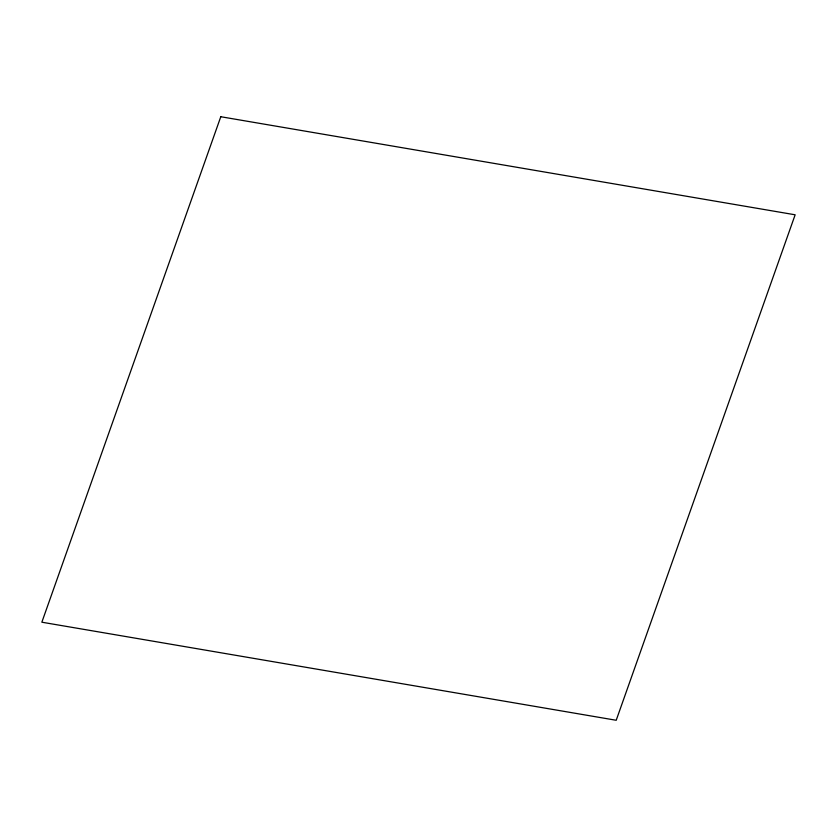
<?xml version="1.0" encoding="UTF-8"?>
<svg xmlns="http://www.w3.org/2000/svg" width="837" height="837" viewBox="0 0 837 837"><rect width="100%" height="100%" fill="white"/><g stroke="black" fill="none" stroke-linecap="round" stroke-linejoin="round"><path stroke-width="1.26" d="M220.79 116.73L41.85 622.205L616.21 720.27L795.15 214.795L220.79 116.73"/></g></svg>
